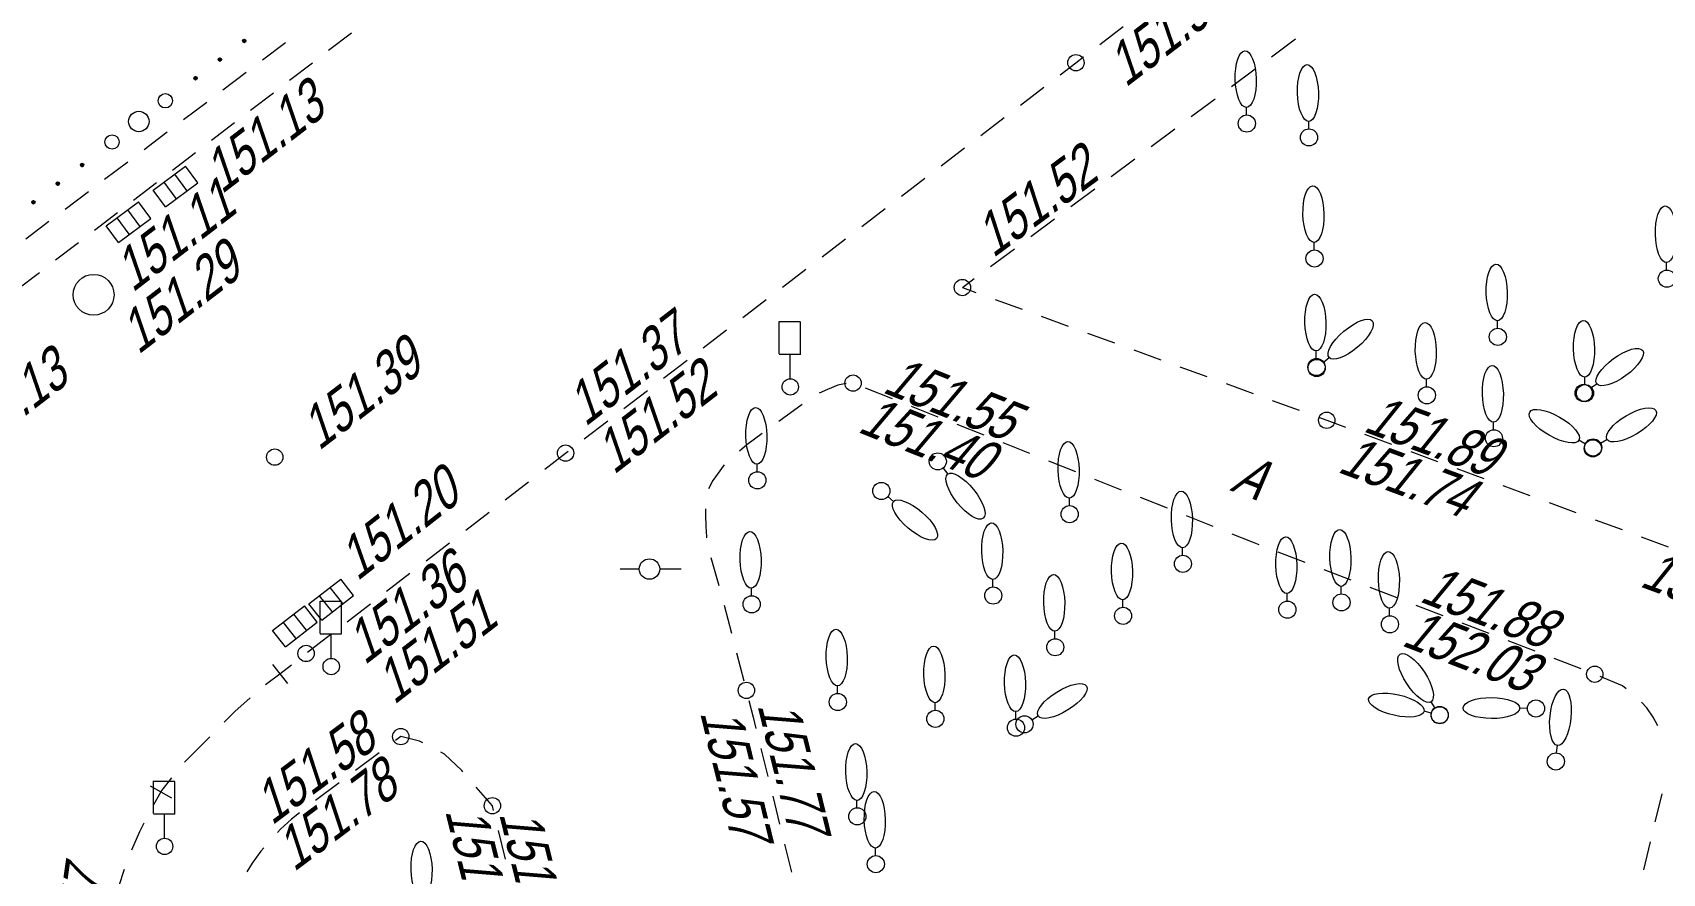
# Model space of a CAD drawing. Header units: metres. Extents: x 382 to 851, y 14083 to 14440.
# Drawn here: x 647.71 to 687.61, y 14270.72 to 14291.31 of the extents above; entities that cross this region are included whole.
import ezdxf
from ezdxf.enums import TextEntityAlignment as Align

# ---------------------------------------------------------------- set-up
doc = ezdxf.new("R2010")
doc.units = ezdxf.units.M
doc.header["$MEASUREMENT"] = 0
for name, color, linetype, lineweight in [('Бортовой камень', 7, 'Continuous', 25), ('Внутреннее заполнение', 7, 'Continuous', 25), ('Горизонтали', 7, 'Continuous', 25), ('Граница улицы', 7, 'Continuous', 25), ('Колодцы', 7, 'Continuous', 25), ('ЛЭП', 7, 'Continuous', 25), ('Отдельно стоящее дерево', 7, 'Continuous', 25), ('Полоса деревьев', 7, 'Continuous', 25), ('Светофоры', 7, 'Continuous', 25), ('Фонтаны', 7, 'Continuous', 25)]:
    doc.layers.add(name, color=color, linetype=linetype, lineweight=lineweight)
doc.styles.add('Style-RUSSIAN_1251 I 0.32289', font='RUSSIAN_1251.shx', dxfattribs={"oblique": 18.5})

# ---------------------------------------------------------------- blocks, each defined once
blk = doc.blocks.new('DEREVO_135')
at = {"layer": 'Отдельно стоящее дерево', "color": 251, "linetype": 'Continuous', "lineweight": 9, "flags": 128}
blk.add_lwpolyline([(-0.007, 0.21), (-0.007, 0.393)], dxfattribs=at)
at = {"layer": 'Отдельно стоящее дерево', "color": 251, "linetype": 'Continuous', "lineweight": 9}
blk.add_arc((0.00004, -0.00027), 0.21, 0, 359.999994, dxfattribs=at)
blk.add_ellipse((-0.02546, 1.08773), major_axis=(-0.0185, 0.695), ratio=0.36982862, dxfattribs=at)
blk = doc.blocks.new('DEREVO_137')
at = {"layer": 'Отдельно стоящее дерево', "color": 251, "linetype": 'Continuous', "lineweight": 9, "flags": 128}
blk.add_lwpolyline([(-0.007, 0.21), (-0.007, 0.393)], dxfattribs=at)
at = {"layer": 'Отдельно стоящее дерево', "color": 251, "linetype": 'Continuous', "lineweight": 9}
blk.add_arc((0, 0), 0.21, 0, 360, dxfattribs=at)
blk.add_ellipse((-0.025, 1.088), major_axis=(-0.019, 0.695), ratio=0.369829, dxfattribs=at)
blk = doc.blocks.new('DEREVO_138')
at = {"layer": 'Отдельно стоящее дерево', "color": 251, "linetype": 'Continuous', "lineweight": 9, "flags": 128}
blk.add_lwpolyline([(-0.007, 0.21), (-0.007, 0.393)], dxfattribs=at)
at = {"layer": 'Отдельно стоящее дерево', "color": 251, "linetype": 'Continuous', "lineweight": 9}
blk.add_arc((0, 0), 0.21, 0, 360, dxfattribs=at)
blk.add_ellipse((-0.026, 1.088), major_axis=(-0.018, 0.695), ratio=0.369829, dxfattribs=at)
blk = doc.blocks.new('DEREVO_139')
at = {"layer": 'Отдельно стоящее дерево', "color": 251, "linetype": 'Continuous', "lineweight": 9, "flags": 128}
blk.add_lwpolyline([(-0.007, 0.21), (-0.007, 0.393)], dxfattribs=at)
at = {"layer": 'Отдельно стоящее дерево', "color": 251, "linetype": 'Continuous', "lineweight": 9}
blk.add_arc((0, 0), 0.21, 0, 360, dxfattribs=at)
blk.add_ellipse((-0.025, 1.088), major_axis=(-0.019, 0.695), ratio=0.369829, dxfattribs=at)
blk = doc.blocks.new('DEREVO_140')
at = {"layer": 'Отдельно стоящее дерево', "color": 251, "linetype": 'Continuous', "lineweight": 9, "flags": 128}
blk.add_lwpolyline([(-0.007, 0.21), (-0.007, 0.393)], dxfattribs=at)
at = {"layer": 'Отдельно стоящее дерево', "color": 251, "linetype": 'Continuous', "lineweight": 9}
blk.add_arc((0, 0), 0.21, 0, 360, dxfattribs=at)
blk.add_ellipse((-0.025, 1.088), major_axis=(-0.019, 0.695), ratio=0.369829, dxfattribs=at)
blk = doc.blocks.new('DEREVO_141')
at = {"layer": 'Отдельно стоящее дерево', "color": 251, "linetype": 'Continuous', "lineweight": 9, "flags": 128}
blk.add_lwpolyline([(-0.007, 0.21), (-0.007, 0.393)], dxfattribs=at)
at = {"layer": 'Отдельно стоящее дерево', "color": 251, "linetype": 'Continuous', "lineweight": 9}
blk.add_arc((0, 0), 0.21, 0, 360, dxfattribs=at)
blk.add_ellipse((-0.026, 1.088), major_axis=(-0.018, 0.695), ratio=0.369829, dxfattribs=at)
blk = doc.blocks.new('DEREVO_142')
at = {"layer": 'Отдельно стоящее дерево', "color": 251, "linetype": 'Continuous', "lineweight": 9, "flags": 128}
blk.add_lwpolyline([(-0.007, 0.21), (-0.007, 0.393)], dxfattribs=at)
at = {"layer": 'Отдельно стоящее дерево', "color": 251, "linetype": 'Continuous', "lineweight": 9}
blk.add_arc((0, 0), 0.21, 0, 360, dxfattribs=at)
blk.add_ellipse((-0.025, 1.088), major_axis=(-0.019, 0.695), ratio=0.369829, dxfattribs=at)
blk = doc.blocks.new('DEREVO_143')
at = {"layer": 'Отдельно стоящее дерево', "color": 251, "linetype": 'Continuous', "lineweight": 9, "flags": 128}
blk.add_lwpolyline([(-0.007, 0.21), (-0.007, 0.393)], dxfattribs=at)
at = {"layer": 'Отдельно стоящее дерево', "color": 251, "linetype": 'Continuous', "lineweight": 9}
blk.add_arc((-0.00029, -0.00002), 0.21, 0, 359.999994, dxfattribs=at)
blk.add_ellipse((-0.02579, 1.08798), major_axis=(-0.0185, 0.695), ratio=0.36982862, dxfattribs=at)
blk = doc.blocks.new('DEREVO_144')
at = {"layer": 'Отдельно стоящее дерево', "color": 251, "linetype": 'Continuous', "lineweight": 9, "flags": 128}
blk.add_lwpolyline([(-0.007, 0.21), (-0.007, 0.393)], dxfattribs=at)
at = {"layer": 'Отдельно стоящее дерево', "color": 251, "linetype": 'Continuous', "lineweight": 9}
blk.add_arc((0.00021, 0.00044), 0.21, 0, 359.999994, dxfattribs=at)
blk.add_ellipse((-0.02529, 1.08844), major_axis=(-0.0185, 0.695), ratio=0.36982862, dxfattribs=at)
blk = doc.blocks.new('DEREVO_145')
at = {"layer": 'Отдельно стоящее дерево', "color": 251, "linetype": 'Continuous', "lineweight": 9, "flags": 128}
blk.add_lwpolyline([(-0.007, 0.21), (-0.007, 0.393)], dxfattribs=at)
at = {"layer": 'Отдельно стоящее дерево', "color": 251, "linetype": 'Continuous', "lineweight": 9}
blk.add_arc((0.00001, 0.00022), 0.21, 0, 359.999994, dxfattribs=at)
blk.add_ellipse((-0.02549, 1.08822), major_axis=(-0.0185, 0.695), ratio=0.36982862, dxfattribs=at)
blk = doc.blocks.new('DEREVO_146')
at = {"layer": 'Отдельно стоящее дерево', "color": 251, "linetype": 'Continuous', "lineweight": 9, "flags": 128}
blk.add_lwpolyline([(-0.007, 0.21), (-0.007, 0.393)], dxfattribs=at)
at = {"layer": 'Отдельно стоящее дерево', "color": 251, "linetype": 'Continuous', "lineweight": 9}
blk.add_arc((-0.00022, 0.00043), 0.21, 0, 359.999994, dxfattribs=at)
blk.add_ellipse((-0.02572, 1.08843), major_axis=(-0.0185, 0.695), ratio=0.36982862, dxfattribs=at)
blk = doc.blocks.new('DEREVO_147')
at = {"layer": 'Отдельно стоящее дерево', "color": 251, "linetype": 'Continuous', "lineweight": 9, "flags": 128}
blk.add_lwpolyline([(-0.007, 0.21), (-0.007, 0.393)], dxfattribs=at)
at = {"layer": 'Отдельно стоящее дерево', "color": 251, "linetype": 'Continuous', "lineweight": 9}
blk.add_arc((0.00024, -0.00019), 0.21, 0, 359.999994, dxfattribs=at)
blk.add_ellipse((-0.02526, 1.08781), major_axis=(-0.0185, 0.695), ratio=0.36982862, dxfattribs=at)
blk = doc.blocks.new('DEREVO_148')
at = {"layer": 'Отдельно стоящее дерево', "color": 251, "linetype": 'Continuous', "lineweight": 9, "flags": 128}
blk.add_lwpolyline([(-0.007, 0.21), (-0.007, 0.393)], dxfattribs=at)
at = {"layer": 'Отдельно стоящее дерево', "color": 251, "linetype": 'Continuous', "lineweight": 9}
blk.add_arc((0.00019, -0.00018), 0.21, 0, 359.999994, dxfattribs=at)
blk.add_ellipse((-0.02531, 1.08782), major_axis=(-0.0185, 0.695), ratio=0.36982862, dxfattribs=at)
blk = doc.blocks.new('DEREVO_149')
at = {"layer": 'Отдельно стоящее дерево', "color": 251, "linetype": 'Continuous', "lineweight": 9, "flags": 128}
blk.add_lwpolyline([(-0.007, 0.21), (-0.007, 0.393)], dxfattribs=at)
at = {"layer": 'Отдельно стоящее дерево', "color": 251, "linetype": 'Continuous', "lineweight": 9}
blk.add_arc((-0.00047, 0.00032), 0.21, 0, 359.999994, dxfattribs=at)
blk.add_ellipse((-0.02597, 1.08832), major_axis=(-0.0185, 0.695), ratio=0.36982862, dxfattribs=at)
blk = doc.blocks.new('DEREVO_150')
at = {"layer": 'Отдельно стоящее дерево', "color": 251, "linetype": 'Continuous', "lineweight": 9, "flags": 128}
blk.add_lwpolyline([(-0.007, 0.21), (-0.007, 0.393)], dxfattribs=at)
at = {"layer": 'Отдельно стоящее дерево', "color": 251, "linetype": 'Continuous', "lineweight": 9}
blk.add_arc((0, 0), 0.21, 0, 360, dxfattribs=at)
blk.add_ellipse((-0.026, 1.088), major_axis=(-0.019, 0.695), ratio=0.369829, dxfattribs=at)
blk = doc.blocks.new('DEREVO_151')
at = {"layer": 'Отдельно стоящее дерево', "color": 251, "linetype": 'Continuous', "lineweight": 9, "flags": 128}
blk.add_lwpolyline([(-0.007, 0.21), (-0.007, 0.393)], dxfattribs=at)
at = {"layer": 'Отдельно стоящее дерево', "color": 251, "linetype": 'Continuous', "lineweight": 9}
blk.add_arc((0, 0), 0.21, 0, 360, dxfattribs=at)
blk.add_ellipse((-0.026, 1.088), major_axis=(-0.019, 0.695), ratio=0.369829, dxfattribs=at)
blk = doc.blocks.new('DEREVO_152')
at = {"layer": 'Отдельно стоящее дерево', "color": 251, "linetype": 'Continuous', "lineweight": 9, "flags": 128}
blk.add_lwpolyline([(-0.007, 0.21), (-0.007, 0.393)], dxfattribs=at)
at = {"layer": 'Отдельно стоящее дерево', "color": 251, "linetype": 'Continuous', "lineweight": 9}
blk.add_arc((0, 0), 0.21, 0, 360, dxfattribs=at)
blk.add_ellipse((-0.026, 1.088), major_axis=(-0.019, 0.695), ratio=0.369829, dxfattribs=at)
blk = doc.blocks.new('DEREVO_153')
at = {"layer": 'Отдельно стоящее дерево', "color": 251, "linetype": 'Continuous', "lineweight": 9, "flags": 128}
blk.add_lwpolyline([(-0.007, 0.21), (-0.007, 0.393)], dxfattribs=at)
at = {"layer": 'Отдельно стоящее дерево', "color": 251, "linetype": 'Continuous', "lineweight": 9}
blk.add_arc((0.00044, -0.00027), 0.21, 0, 359.999994, dxfattribs=at)
blk.add_ellipse((-0.02506, 1.08773), major_axis=(-0.0185, 0.695), ratio=0.36982862, dxfattribs=at)
blk = doc.blocks.new('DEREVO_154')
at = {"layer": 'Отдельно стоящее дерево', "color": 251, "linetype": 'Continuous', "lineweight": 9, "flags": 128}
blk.add_lwpolyline([(-0.007, 0.21), (-0.007, 0.393)], dxfattribs=at)
at = {"layer": 'Отдельно стоящее дерево', "color": 251, "linetype": 'Continuous', "lineweight": 9}
blk.add_arc((0, 0), 0.21, 0, 360, dxfattribs=at)
blk.add_ellipse((-0.026, 1.088), major_axis=(-0.019, 0.695), ratio=0.369829, dxfattribs=at)
blk = doc.blocks.new('DEREVO_155')
at = {"layer": 'Отдельно стоящее дерево', "color": 251, "linetype": 'Continuous', "lineweight": 9, "flags": 128}
blk.add_lwpolyline([(-0.007, 0.21), (-0.007, 0.393)], dxfattribs=at)
at = {"layer": 'Отдельно стоящее дерево', "color": 251, "linetype": 'Continuous', "lineweight": 9}
blk.add_arc((0.00038, -0.00041), 0.21, 0, 359.999994, dxfattribs=at)
blk.add_ellipse((-0.02512, 1.08759), major_axis=(-0.0185, 0.695), ratio=0.36982862, dxfattribs=at)
blk = doc.blocks.new('DEREVO_168')
at = {"layer": 'Отдельно стоящее дерево', "color": 251, "linetype": 'Continuous', "lineweight": 9, "flags": 128}
blk.add_lwpolyline([(-0.007, 0.21), (-0.007, 0.393)], dxfattribs=at)
at = {"layer": 'Отдельно стоящее дерево', "color": 251, "linetype": 'Continuous', "lineweight": 9}
blk.add_arc((-0.00045, -0.00015), 0.21, 0, 359.999994, dxfattribs=at)
blk.add_ellipse((-0.02595, 1.08785), major_axis=(-0.0185, 0.695), ratio=0.36982862, dxfattribs=at)
blk = doc.blocks.new('DEREVO_169')
at = {"layer": 'Отдельно стоящее дерево', "color": 251, "linetype": 'Continuous', "lineweight": 9, "flags": 128}
blk.add_lwpolyline([(-0.007, 0.21), (-0.007, 0.393)], dxfattribs=at)
at = {"layer": 'Отдельно стоящее дерево', "color": 251, "linetype": 'Continuous', "lineweight": 9}
blk.add_arc((0, 0), 0.21, 0, 360, dxfattribs=at)
blk.add_ellipse((-0.025, 1.088), major_axis=(-0.018, 0.695), ratio=0.369829, dxfattribs=at)
blk = doc.blocks.new('DEREVO_170')
at = {"layer": 'Отдельно стоящее дерево', "color": 251, "linetype": 'Continuous', "lineweight": 9, "flags": 128}
blk.add_lwpolyline([(-0.007, 0.21), (-0.007, 0.393)], dxfattribs=at)
at = {"layer": 'Отдельно стоящее дерево', "color": 251, "linetype": 'Continuous', "lineweight": 9}
blk.add_arc((-0.00049, -0.00029), 0.21, 0, 359.999994, dxfattribs=at)
blk.add_ellipse((-0.02599, 1.08771), major_axis=(-0.0185, 0.695), ratio=0.36982862, dxfattribs=at)
blk = doc.blocks.new('DEREVO_171')
at = {"layer": 'Отдельно стоящее дерево', "color": 251, "linetype": 'Continuous', "lineweight": 9, "flags": 128}
blk.add_lwpolyline([(-0.007, 0.21), (-0.007, 0.393)], dxfattribs=at)
at = {"layer": 'Отдельно стоящее дерево', "color": 251, "linetype": 'Continuous', "lineweight": 9}
blk.add_arc((0, 0), 0.21, 0, 360, dxfattribs=at)
blk.add_ellipse((-0.026, 1.088), major_axis=(-0.019, 0.695), ratio=0.369829, dxfattribs=at)
blk = doc.blocks.new('DEREVO_172')
at = {"layer": 'Отдельно стоящее дерево', "color": 251, "linetype": 'Continuous', "lineweight": 9, "flags": 128}
blk.add_lwpolyline([(-0.007, 0.21), (-0.007, 0.393)], dxfattribs=at)
at = {"layer": 'Отдельно стоящее дерево', "color": 251, "linetype": 'Continuous', "lineweight": 9}
blk.add_arc((0, 0), 0.21, 0, 360, dxfattribs=at)
blk.add_ellipse((-0.026, 1.088), major_axis=(-0.018, 0.695), ratio=0.369829, dxfattribs=at)
blk = doc.blocks.new('DEREVO_173')
at = {"layer": 'Отдельно стоящее дерево', "color": 251, "linetype": 'Continuous', "lineweight": 9, "flags": 128}
blk.add_lwpolyline([(-0.007, 0.21), (-0.007, 0.393)], dxfattribs=at)
at = {"layer": 'Отдельно стоящее дерево', "color": 251, "linetype": 'Continuous', "lineweight": 9}
blk.add_arc((0, 0), 0.21, 0, 360, dxfattribs=at)
blk.add_ellipse((-0.026, 1.088), major_axis=(-0.019, 0.695), ratio=0.369829, dxfattribs=at)
blk = doc.blocks.new('DEREVO_174')
at = {"layer": 'Отдельно стоящее дерево', "color": 251, "linetype": 'Continuous', "lineweight": 9, "flags": 128}
blk.add_lwpolyline([(-0.007, 0.21), (-0.007, 0.393)], dxfattribs=at)
at = {"layer": 'Отдельно стоящее дерево', "color": 251, "linetype": 'Continuous', "lineweight": 9}
blk.add_arc((-0.00049, -0.00026), 0.21, 0, 359.999994, dxfattribs=at)
blk.add_ellipse((-0.02599, 1.08774), major_axis=(-0.0185, 0.695), ratio=0.36982862, dxfattribs=at)
blk = doc.blocks.new('DEREVO_175')
at = {"layer": 'Отдельно стоящее дерево', "color": 251, "linetype": 'Continuous', "lineweight": 9, "flags": 128}
blk.add_lwpolyline([(-0.007, 0.21), (-0.007, 0.393)], dxfattribs=at)
at = {"layer": 'Отдельно стоящее дерево', "color": 251, "linetype": 'Continuous', "lineweight": 9}
blk.add_arc((-0.00044, 0.00029), 0.21, 0, 359.999994, dxfattribs=at)
blk.add_ellipse((-0.02594, 1.08829), major_axis=(-0.0185, 0.695), ratio=0.36982862, dxfattribs=at)
blk = doc.blocks.new('PIKET_128')
at = {"layer": 'Горизонтали', "color": 251, "linetype": 'Continuous', "lineweight": 9}
blk.add_arc((0, 0), 0.2, 0, 360, dxfattribs=at)
blk = doc.blocks.new('DEREVO_203')
at = {"layer": 'Отдельно стоящее дерево', "color": 251, "linetype": 'Continuous', "lineweight": 9, "flags": 128}
blk.add_lwpolyline([(-0.007, 0.21), (-0.007, 0.393)], dxfattribs=at)
at = {"layer": 'Отдельно стоящее дерево', "color": 251, "linetype": 'Continuous', "lineweight": 9}
blk.add_arc((0, 0), 0.21, 0, 360, dxfattribs=at)
blk.add_ellipse((-0.026, 1.088), major_axis=(-0.019, 0.695), ratio=0.369829, dxfattribs=at)
blk = doc.blocks.new('DEREVO_204')
at = {"layer": 'Отдельно стоящее дерево', "color": 251, "linetype": 'Continuous', "lineweight": 9, "flags": 128}
blk.add_lwpolyline([(-0.007, 0.21), (-0.007, 0.393)], dxfattribs=at)
at = {"layer": 'Отдельно стоящее дерево', "color": 251, "linetype": 'Continuous', "lineweight": 9}
blk.add_arc((0, 0), 0.21, 0, 360, dxfattribs=at)
blk.add_ellipse((-0.025, 1.088), major_axis=(-0.019, 0.695), ratio=0.369829, dxfattribs=at)
blk = doc.blocks.new('DEREVO_205')
at = {"layer": 'Отдельно стоящее дерево', "color": 251, "linetype": 'Continuous', "lineweight": 9, "flags": 128}
blk.add_lwpolyline([(-0.007, 0.21), (-0.007, 0.393)], dxfattribs=at)
at = {"layer": 'Отдельно стоящее дерево', "color": 251, "linetype": 'Continuous', "lineweight": 9}
blk.add_arc((0, 0), 0.21, 0, 360, dxfattribs=at)
blk.add_ellipse((-0.026, 1.088), major_axis=(-0.019, 0.695), ratio=0.369829, dxfattribs=at)
blk = doc.blocks.new('DEREVO_206')
at = {"layer": 'Отдельно стоящее дерево', "color": 251, "linetype": 'Continuous', "lineweight": 9, "flags": 128}
blk.add_lwpolyline([(-0.007, 0.21), (-0.007, 0.393)], dxfattribs=at)
at = {"layer": 'Отдельно стоящее дерево', "color": 251, "linetype": 'Continuous', "lineweight": 9}
blk.add_arc((0, 0), 0.21, 0, 360, dxfattribs=at)
blk.add_ellipse((-0.026, 1.088), major_axis=(-0.019, 0.695), ratio=0.369829, dxfattribs=at)
blk = doc.blocks.new('DEREVO_207')
at = {"layer": 'Отдельно стоящее дерево', "color": 251, "linetype": 'Continuous', "lineweight": 9, "flags": 128}
blk.add_lwpolyline([(-0.007, 0.21), (-0.007, 0.393)], dxfattribs=at)
at = {"layer": 'Отдельно стоящее дерево', "color": 251, "linetype": 'Continuous', "lineweight": 9}
blk.add_arc((0, 0), 0.21, 0, 359.99999, dxfattribs=at)
blk.add_ellipse((-0.0255, 1.088), major_axis=(-0.0185, 0.695), ratio=0.3698286, dxfattribs=at)
blk = doc.blocks.new('DEREVO_208')
at = {"layer": 'Отдельно стоящее дерево', "color": 251, "linetype": 'Continuous', "lineweight": 9, "flags": 128}
blk.add_lwpolyline([(-0.007, 0.21), (-0.007, 0.393)], dxfattribs=at)
at = {"layer": 'Отдельно стоящее дерево', "color": 251, "linetype": 'Continuous', "lineweight": 9}
blk.add_arc((0, 0), 0.21, 0, 359.99999, dxfattribs=at)
blk.add_ellipse((-0.0255, 1.088), major_axis=(-0.0185, 0.695), ratio=0.3698286, dxfattribs=at)
blk = doc.blocks.new('DEREVO_209')
at = {"layer": 'Отдельно стоящее дерево', "color": 251, "linetype": 'Continuous', "lineweight": 9, "flags": 128}
blk.add_lwpolyline([(-0.007, 0.21), (-0.007, 0.393)], dxfattribs=at)
at = {"layer": 'Отдельно стоящее дерево', "color": 251, "linetype": 'Continuous', "lineweight": 9}
blk.add_arc((0, 0), 0.21, 0, 359.99999, dxfattribs=at)
blk.add_ellipse((-0.0255, 1.088), major_axis=(-0.0185, 0.695), ratio=0.3698286, dxfattribs=at)
blk = doc.blocks.new('SIFON_2')
at = {"layer": 'Фонтаны', "color": 251, "linetype": 'Continuous', "lineweight": 9}
for p, q in [((-0.717, 0.004), (-0.253, 0.004)), ((0.244, 0.004), (0.774, 0.004))]:
    blk.add_line(p, q, dxfattribs=at)
blk.add_arc((0, 0), 0.25, 0, 360, dxfattribs=at)
blk = doc.blocks.new('RESHT1_4')
at = {"layer": 'Фонтаны', "color": 251, "linetype": 'Continuous', "lineweight": 9}
for p, q in [((-0.494, -0.254), (-0.494, 0.254)), ((-0.494, 0.254), (0.495, 0.254)), ((-0.163, -0.245), (-0.163, 0.251)), ((0.166, -0.245), (0.167, 0.251)), ((0.495, -0.254), (0.495, 0.254)), ((-0.494, -0.254), (0.495, -0.254))]:
    blk.add_line(p, q, dxfattribs=at)
blk = doc.blocks.new('RESHT1_5')
at = {"layer": 'Фонтаны', "color": 251, "linetype": 'Continuous', "lineweight": 9}
for p, q in [((-0.494, -0.254), (-0.494, 0.254)), ((-0.494, 0.254), (0.495, 0.254)), ((-0.163, -0.245), (-0.163, 0.251)), ((0.166, -0.245), (0.167, 0.251)), ((0.495, -0.254), (0.495, 0.254)), ((-0.494, -0.254), (0.495, -0.254))]:
    blk.add_line(p, q, dxfattribs=at)
blk = doc.blocks.new('KOLOD_44')
at = {"layer": 'Колодцы', "color": 251, "linetype": 'Continuous', "lineweight": 9}
blk.add_arc((0, 0), 0.5, 0, 360, dxfattribs=at)
blk = doc.blocks.new('RESHT1_7')
at = {"layer": 'Фонтаны', "color": 251, "linetype": 'Continuous', "lineweight": 9}
for p, q in [((-0.494, -0.254), (-0.494, 0.254)), ((-0.494, 0.254), (0.495, 0.254)), ((-0.163, -0.244), (-0.163, 0.251)), ((0.166, -0.245), (0.166, 0.251)), ((0.495, -0.253), (0.495, 0.254)), ((-0.494, -0.254), (0.495, -0.253))]:
    blk.add_line(p, q, dxfattribs=at)
blk = doc.blocks.new('RESHT1_8')
at = {"layer": 'Фонтаны', "color": 251, "linetype": 'Continuous', "lineweight": 9}
for p, q in [((-0.494, -0.254), (-0.494, 0.254)), ((-0.494, 0.254), (0.495, 0.254)), ((-0.163, -0.244), (-0.163, 0.251)), ((0.166, -0.245), (0.166, 0.251)), ((0.495, -0.253), (0.495, 0.254)), ((-0.494, -0.254), (0.495, -0.253))]:
    blk.add_line(p, q, dxfattribs=at)
blk = doc.blocks.new('PIKET_247')
at = {"layer": 'Горизонтали', "color": 251, "linetype": 'Continuous', "lineweight": 9}
blk.add_arc((0, 0), 0.2, 0, 360, dxfattribs=at)
blk = doc.blocks.new('DORZN1_20')
at = {"layer": 'Светофоры', "color": 251, "linetype": 'Continuous', "lineweight": 9}
for p, q in [((-0.27, 0.806), (-0.27, 1.603)), ((-0.27, 1.598), (0.252, 1.598)), ((0.252, 0.792), (0.252, 1.589)), ((-0.27, 0.801), (0.248, 0.801)), ((-0.004, 0.2), (-0.004, 0.801))]:
    blk.add_line(p, q, dxfattribs=at)
blk.add_arc((0, 0), 0.2, 0, 360, dxfattribs=at)
blk = doc.blocks.new('DEREVO_310')
at = {"layer": 'Отдельно стоящее дерево', "color": 251, "linetype": 'Continuous', "lineweight": 9, "flags": 128}
blk.add_lwpolyline([(-0.007, 0.21), (-0.007, 0.393)], dxfattribs=at)
at = {"layer": 'Отдельно стоящее дерево', "color": 251, "linetype": 'Continuous', "lineweight": 9}
blk.add_arc((0, 0), 0.21, 0, 359.99999, dxfattribs=at)
blk.add_ellipse((-0.0255, 1.088), major_axis=(-0.0185, 0.695), ratio=0.3698286, dxfattribs=at)
blk = doc.blocks.new('PIKET_249')
at = {"layer": 'Горизонтали', "color": 251, "linetype": 'Continuous', "lineweight": 9}
blk.add_arc((0, 0), 0.2, 0, 360, dxfattribs=at)
blk = doc.blocks.new('PIKET_250')
at = {"layer": 'Горизонтали', "color": 251, "linetype": 'Continuous', "lineweight": 9}
blk.add_arc((0, 0), 0.2, 0, 360, dxfattribs=at)
blk = doc.blocks.new('DORZN1_21')
at = {"layer": 'Светофоры', "color": 251, "linetype": 'Continuous', "lineweight": 9}
for p, q in [((-0.27, 0.806), (-0.27, 1.603)), ((-0.27, 1.598), (0.252, 1.598)), ((0.252, 0.792), (0.252, 1.589)), ((-0.27, 0.801), (0.248, 0.801)), ((-0.004, 0.2), (-0.004, 0.801))]:
    blk.add_line(p, q, dxfattribs=at)
blk.add_arc((0, 0), 0.2, 0, 360, dxfattribs=at)
blk = doc.blocks.new('DORZN1_35')
at = {"layer": 'Светофоры', "color": 251, "linetype": 'Continuous', "lineweight": 9}
for p, q in [((-0.27, 0.806), (-0.27, 1.603)), ((-0.27, 1.598), (0.252, 1.598)), ((0.252, 0.792), (0.252, 1.589)), ((-0.27, 0.801), (0.248, 0.801)), ((-0.004, 0.2), (-0.004, 0.801))]:
    blk.add_line(p, q, dxfattribs=at)
blk.add_arc((0, 0), 0.2, 0, 360, dxfattribs=at)
blk = doc.blocks.new('msdElementTypeLine_40')
at = {"layer": 'ЛЭП', "color": 251, "linetype": 'Continuous', "lineweight": 9}
for p, q in [((26.538, 17.474), (28.628, 18.846)), ((2.224, 1.506), (0.134, 0.134))]:
    blk.add_line(p, q, dxfattribs=at)
at = {"layer": 'ЛЭП', "color": 251, "linetype": 'Continuous', "lineweight": 9, "flags": 128}
for points in [[(26.882, 17.86), (26.538, 17.474), (27.031, 17.637)], [(1.88, 1.12), (2.224, 1.506), (1.731, 1.343)]]:
    blk.add_lwpolyline(points, dxfattribs=at)
blk = doc.blocks.new('PIKET_361')
at = {"layer": 'Горизонтали', "color": 251, "linetype": 'Continuous', "lineweight": 9}
blk.add_arc((0, 0), 0.2, 0, 360, dxfattribs=at)
blk = doc.blocks.new('PIKET_364')
at = {"layer": 'Горизонтали', "color": 251, "linetype": 'Continuous', "lineweight": 9}
blk.add_arc((0, 0), 0.2, 0, 360, dxfattribs=at)
blk = doc.blocks.new('PIKET_368')
at = {"layer": 'Горизонтали', "color": 251, "linetype": 'Continuous', "lineweight": 9}
blk.add_arc((0, 0), 0.2, 0, 360, dxfattribs=at)
blk = doc.blocks.new('PIKET_379')
at = {"layer": 'Горизонтали', "color": 251, "linetype": 'Continuous', "lineweight": 9}
blk.add_arc((0, 0), 0.2, 0, 360, dxfattribs=at)
blk = doc.blocks.new('PIKET_382')
at = {"layer": 'Горизонтали', "color": 251, "linetype": 'Continuous', "lineweight": 9}
blk.add_arc((0, 0), 0.2, 0, 360, dxfattribs=at)
blk = doc.blocks.new('PIKET_385')
at = {"layer": 'Горизонтали', "color": 251, "linetype": 'Continuous', "lineweight": 9}
blk.add_arc((0, 0), 0.2, 0, 360, dxfattribs=at)
blk = doc.blocks.new('PIKET_386')
at = {"layer": 'Горизонтали', "color": 251, "linetype": 'Continuous', "lineweight": 9}
blk.add_arc((0, 0), 0.2, 0, 360, dxfattribs=at)
blk = doc.blocks.new('msdElementTypeLineString_95')
at = {"layer": 'Граница улицы', "color": 251, "linetype": 'Continuous', "lineweight": 9}
for p, q in [((2.563, 2.632), (2.916, 2.889)), ((0, 0), (0.269, 0.344))]:
    blk.add_line(p, q, dxfattribs=at)
at = {"layer": 'Граница улицы', "color": 251, "linetype": 'Continuous', "lineweight": 9, "flags": 128}
for points in [[(1.551, 1.706), (1.814, 1.973), (2.187, 2.303)], [(0.583, 0.732), (1.093, 1.242), (1.2, 1.35)]]:
    blk.add_lwpolyline(points, dxfattribs=at)
blk = doc.blocks.new('msdElementTypeLineString_98')
at = {"layer": 'Полоса деревьев', "color": 251, "linetype": 'Continuous', "lineweight": 9}
for p, q in [((6.861, 5.334), (6.917, 5.377)), ((6.862, 5.347), (6.905, 5.38)), ((6.862, 5.34), (6.911, 5.378)), ((6.863, 5.329), (6.922, 5.374)), ((6.865, 5.356), (6.895, 5.379)), ((6.865, 5.324), (6.925, 5.37)), ((6.867, 5.32), (6.929, 5.367)), ((6.87, 5.366), (6.877, 5.371)), ((6.87, 5.315), (6.933, 5.364)), ((6.873, 5.312), (6.935, 5.359)), ((6.877, 5.308), (6.937, 5.354)), ((6.882, 5.306), (6.939, 5.349)), ((6.887, 5.303), (6.94, 5.344)), ((6.894, 5.302), (6.94, 5.337)), ((6.9, 5.3), (6.939, 5.331)), ((6.911, 5.303), (6.935, 5.321)), ((6.266, 4.891), (6.309, 4.924)), ((6.266, 4.885), (6.315, 4.922)), ((6.266, 4.878), (6.321, 4.921)), ((6.267, 4.873), (6.326, 4.918)), ((6.269, 4.9), (6.3, 4.923)), ((6.27, 4.868), (6.33, 4.915)), ((6.272, 4.864), (6.334, 4.911)), ((6.274, 4.91), (6.281, 4.915)), ((6.274, 4.859), (6.338, 4.908)), ((6.278, 4.856), (6.34, 4.903)), ((6.282, 4.853), (6.341, 4.898)), ((6.286, 4.85), (6.343, 4.894)), ((6.292, 4.848), (6.344, 4.888)), ((6.298, 4.846), (6.344, 4.881)), ((6.304, 4.845), (6.344, 4.875)), ((6.315, 4.847), (6.339, 4.865)), ((5.67, 4.429), (5.72, 4.466)), ((5.67, 4.422), (5.726, 4.465)), ((5.671, 4.435), (5.713, 4.468)), ((5.672, 4.417), (5.73, 4.462)), ((5.674, 4.444), (5.704, 4.467)), ((5.674, 4.413), (5.734, 4.459)), ((5.676, 4.408), (5.738, 4.455)), ((5.678, 4.403), (5.742, 4.452)), ((5.679, 4.454), (5.686, 4.46)), ((5.682, 4.4), (5.744, 4.447)), ((5.686, 4.397), (5.746, 4.442)), ((5.691, 4.394), (5.748, 4.438)), ((5.696, 4.392), (5.749, 4.432)), ((5.702, 4.39), (5.748, 4.426)), ((5.709, 4.389), (5.748, 4.419)), ((5.72, 4.391), (5.743, 4.409)), ((2.891, 2.308), (2.934, 2.341)), ((2.891, 2.302), (2.94, 2.339)), ((2.891, 2.295), (2.946, 2.338)), ((2.892, 2.29), (2.951, 2.335)), ((2.894, 2.317), (2.925, 2.34)), ((2.895, 2.285), (2.955, 2.332)), ((2.897, 2.281), (2.959, 2.328)), ((2.899, 2.327), (2.907, 2.332)), ((2.899, 2.276), (2.963, 2.325)), ((2.903, 2.273), (2.965, 2.32)), ((2.907, 2.269), (2.966, 2.315)), ((2.911, 2.267), (2.969, 2.31)), ((2.917, 2.265), (2.969, 2.305)), ((2.923, 2.263), (2.969, 2.298)), ((2.929, 2.262), (2.969, 2.292)), ((2.94, 2.264), (2.964, 2.282)), ((2.295, 1.846), (2.345, 1.883)), ((2.295, 1.839), (2.351, 1.882)), ((2.296, 1.852), (2.338, 1.885)), ((2.297, 1.834), (2.356, 1.879)), ((2.299, 1.861), (2.329, 1.884)), ((2.299, 1.83), (2.359, 1.876)), ((2.301, 1.825), (2.363, 1.872)), ((2.303, 1.82), (2.367, 1.869)), ((2.304, 1.871), (2.311, 1.876)), ((2.307, 1.817), (2.369, 1.864)), ((2.311, 1.814), (2.371, 1.859)), ((2.316, 1.811), (2.373, 1.855)), ((2.321, 1.809), (2.374, 1.849)), ((2.327, 1.807), (2.373, 1.842)), ((2.334, 1.806), (2.373, 1.836)), ((2.345, 1.808), (2.368, 1.826)), ((1.7, 1.396), (1.743, 1.429)), ((1.7, 1.39), (1.749, 1.428)), ((1.7, 1.383), (1.755, 1.426)), ((1.701, 1.378), (1.76, 1.423)), ((1.703, 1.405), (1.733, 1.428)), ((1.703, 1.374), (1.764, 1.42)), ((1.706, 1.369), (1.768, 1.417)), ((1.708, 1.365), (1.771, 1.413)), ((1.712, 1.361), (1.774, 1.409)), ((1.716, 1.358), (1.775, 1.403)), ((1.72, 1.355), (1.777, 1.399)), ((1.726, 1.353), (1.778, 1.393)), ((1.732, 1.351), (1.778, 1.387)), ((1.738, 1.35), (1.778, 1.38)), ((1.749, 1.352), (1.773, 1.37))]:
    blk.add_line(p, q, dxfattribs=at)
for centre, radius in [((6.901, 5.34), 0.04), ((6.305, 4.884), 0.04), ((5.71, 4.429), 0.04), ((4.97, 3.873), 0.175), ((4.32, 3.365), 0.25), ((3.665, 2.864), 0.175), ((2.93, 2.301), 0.04), ((2.335, 1.845), 0.04), ((1.739, 1.39), 0.04)]:
    blk.add_circle(centre, radius, dxfattribs=at)
blk = doc.blocks.new('msdElementTypeLineString_101')
at = {"layer": 'Бортовой камень', "color": 251, "linetype": 'Continuous', "lineweight": 9}
for p, q in [((4.58, 32.342), (3.923, 32.604)), ((2.371, 32.2), (1.799, 31.784)), ((5.702, 31.895), (5.044, 32.157)), ((6.823, 31.448), (6.166, 31.71)), ((7.945, 31.001), (7.288, 31.263)), ((9.067, 30.554), (8.41, 30.816)), ((10.188, 30.107), (9.531, 30.369)), ((11.31, 29.66), (10.653, 29.922)), ((12.432, 29.213), (11.775, 29.475)), ((0.136, 28.452), (0.334, 27.773)), ((14.681, 28.333), (14.021, 28.588)), ((15.807, 27.899), (15.147, 28.153)), ((16.934, 27.464), (16.274, 27.719)), ((0.464, 27.29), (0.641, 26.605)), ((18.06, 27.029), (17.4, 27.284)), ((19.187, 26.595), (18.527, 26.849)), ((20.313, 26.16), (19.653, 26.415)), ((0.766, 26.121), (0.943, 25.436)), ((21.44, 25.725), (20.78, 25.98)), ((1.357, 23.78), (1.528, 23.093)), ((1.648, 22.608), (1.819, 21.921)), ((1.94, 21.436), (2.11, 20.75)), ((22.972, 20.807), (23.137, 21.495))]:
    blk.add_line(p, q, dxfattribs=at)
at = {"layer": 'Бортовой камень', "color": 251, "linetype": 'Continuous', "lineweight": 9, "flags": 128}
for points in [[(3.447, 32.72), (3.245, 32.673), (2.987, 32.573), (2.784, 32.479)], [(1.394, 31.49), (1.012, 31.213), (0.835, 31.059)], [(0.464, 30.725), (0.183, 30.345), (0.078, 30.134)], [(0.005, 29.646), (0, 29.494), (0.008, 29.22), (0.03, 28.963), (0.032, 28.946), (0.033, 28.94)], [(13.554, 28.768), (13.394, 28.83), (12.896, 29.028)], [(22.544, 25.243), (22.447, 25.311), (21.905, 25.541)], [(1.066, 24.952), (1.167, 24.544), (1.236, 24.265)], [(23.314, 24.332), (23.2, 24.548), (23.043, 24.776), (22.919, 24.915)], [(23.253, 21.982), (23.385, 22.532), (23.421, 22.669)]]:
    blk.add_lwpolyline(points, dxfattribs=at)
blk = doc.blocks.new('msdElementTypeLineString_106')
at = {"layer": 'Граница улицы', "color": 251, "linetype": 'Continuous', "lineweight": 9}
for p, q in [((7.569, 5.653), (8.151, 6.087)), ((6.587, 4.919), (7.169, 5.354)), ((5.604, 4.185), (6.186, 4.62)), ((4.622, 3.452), (5.204, 3.886)), ((3.639, 2.718), (4.221, 3.152)), ((2.657, 1.984), (3.238, 2.419)), ((1.674, 1.25), (2.256, 1.685)), ((0.692, 0.516), (1.273, 0.951)), ((0, 0), (0.291, 0.217))]:
    blk.add_line(p, q, dxfattribs=at)
blk = doc.blocks.new('msdElementTypeLineString_110')
at = {"layer": 'Бортовой камень', "color": 251, "linetype": 'Continuous', "lineweight": 9}
for p, q in [((36.228, 18.91), (35.67, 18.481)), ((35.273, 18.176), (34.715, 17.747)), ((34.319, 17.442), (33.761, 17.013)), ((33.364, 16.709), (32.806, 16.28)), ((32.41, 15.975), (31.852, 15.546)), ((31.455, 15.241), (30.897, 14.812)), ((30.501, 14.508), (29.943, 14.079)), ((29.546, 13.774), (28.988, 13.345)), ((28.592, 13.04), (28.034, 12.611))]:
    blk.add_line(p, q, dxfattribs=at)
blk = doc.blocks.new('msdElementTypeLineString_111')
at = {"layer": 'Бортовой камень', "color": 251, "linetype": 'Continuous', "lineweight": 9}
for p, q in [((7.043, 5.326), (6.476, 4.897)), ((6.077, 4.596), (5.51, 4.167)), ((5.111, 3.865), (4.545, 3.437)), ((4.146, 3.135), (3.579, 2.707)), ((3.18, 2.405), (2.613, 1.976)), ((2.215, 1.675), (1.648, 1.246)), ((1.249, 0.945), (0.682, 0.516))]:
    blk.add_line(p, q, dxfattribs=at)
blk = doc.blocks.new('msdElementTypeLineString_113')
at = {"layer": 'Бортовой камень', "color": 251, "linetype": 'Continuous', "lineweight": 9}
for p, q in [((0, 7.775), (0.331, 7.654)), ((0.8, 7.483), (1.461, 7.242)), ((1.931, 7.071), (2.592, 6.83)), ((3.062, 6.659), (3.723, 6.418)), ((4.193, 6.246), (4.854, 6.005)), ((5.324, 5.834), (5.985, 5.593)), ((6.454, 5.422), (7.116, 5.181)), ((7.585, 5.009), (8.246, 4.768)), ((9.845, 4.18), (10.505, 3.935)), ((10.974, 3.762), (11.634, 3.517)), ((12.103, 3.344), (12.762, 3.099)), ((13.231, 2.925), (13.891, 2.681)), ((14.36, 2.507), (15.02, 2.263)), ((15.489, 2.089), (16.148, 1.845)), ((16.617, 1.671), (17.277, 1.427))]:
    blk.add_line(p, q, dxfattribs=at)
at = {"layer": 'Бортовой камень', "color": 251, "linetype": 'Continuous', "lineweight": 9, "flags": 128}
blk.add_lwpolyline([(8.716, 4.597), (8.919, 4.523), (9.376, 4.354)], dxfattribs=at)
blk = doc.blocks.new('msdElementTypeLineString_117')
at = {"layer": 'Бортовой камень', "color": 251, "linetype": 'Continuous', "lineweight": 9}
for p, q in [((20.067, 15.416), (20.641, 15.855)), ((18.127, 13.93), (18.7, 14.369)), ((17.156, 13.187), (17.729, 13.626)), ((16.185, 12.444), (16.759, 12.883)), ((15.215, 11.701), (15.788, 12.14)), ((14.244, 10.959), (14.818, 11.398)), ((13.273, 10.216), (13.847, 10.655)), ((12.303, 9.473), (12.876, 9.912)), ((11.332, 8.73), (11.906, 9.169)), ((10.362, 7.988), (10.935, 8.427)), ((9.391, 7.245), (9.965, 7.684)), ((8.42, 6.502), (8.994, 6.941)), ((7.45, 5.759), (8.023, 6.198)), ((5.514, 4.267), (6.085, 4.709)), ((4.547, 3.52), (5.118, 3.961)), ((3.58, 2.772), (4.151, 3.214)), ((2.612, 2.025), (3.184, 2.467)), ((1.645, 1.278), (2.217, 1.719)), ((0.678, 0.531), (1.25, 0.972)), ((0, 0), (0.284, 0.223))]:
    blk.add_line(p, q, dxfattribs=at)
at = {"layer": 'Бортовой камень', "color": 251, "linetype": 'Continuous', "lineweight": 9, "flags": 128}
for points in [[(19.097, 14.672), (19.486, 14.97), (19.671, 15.111)], [(6.481, 5.014), (6.992, 5.409), (7.053, 5.455)]]:
    blk.add_lwpolyline(points, dxfattribs=at)
blk = doc.blocks.new('msdElementTypeLineString_122')
at = {"layer": 'Бортовой камень', "color": 251, "linetype": 'Continuous', "lineweight": 9}
for p, q in [((5.45, 23.673), (4.872, 23.24)), ((4.472, 22.94), (3.893, 22.506)), ((8.539, 21.069), (8.367, 21.772))]:
    blk.add_line(p, q, dxfattribs=at)
at = {"layer": 'Бортовой камень', "color": 251, "linetype": 'Continuous', "lineweight": 9, "flags": 128}
for points in [[(6.517, 23.914), (6.435, 23.957), (5.978, 24.069), (5.85, 23.973)], [(7.496, 23.205), (7.47, 23.236), (7.05, 23.642), (6.962, 23.687)], [(8.248, 22.257), (8.219, 22.376), (7.824, 22.829)], [(3.495, 22.204), (3.3, 22.048), (3.037, 21.806), (2.957, 21.722)], [(2.625, 21.349), (2.555, 21.265), (2.34, 20.968), (2.209, 20.759)]]:
    blk.add_lwpolyline(points, dxfattribs=at)
blk = doc.blocks.new('msdElementTypeLineString_123')
at = {"layer": 'Бортовой камень', "color": 251, "linetype": 'Continuous', "lineweight": 9}
blk.add_line((1.51, 22.714), (1.329, 22.395), dxfattribs=at)
at = {"layer": 'Бортовой камень', "color": 251, "linetype": 'Continuous', "lineweight": 9, "flags": 128}
for points in [[(1.097, 21.952), (0.99, 21.737), (0.794, 21.285)], [(0.616, 20.818), (0.569, 20.693), (0.4, 20.152), (0.392, 20.12)]]:
    blk.add_lwpolyline(points, dxfattribs=at)

msp = doc.modelspace()

# ---------------------------------------------------------------- linework, layer by layer
at = {"layer": 'Внутреннее заполнение', "color": 251, "linetype": 'Continuous', "lineweight": 9, "flags": 128}
for points in [[(653.582, 14275.839), (653.767, 14275.603), (653.952, 14275.367)], [(650.59, 14272.862), (650.851, 14272.714), (651.112, 14272.566)]]:
    msp.add_lwpolyline(points, dxfattribs=at)

# ---------------------------------------------------------------- block references
at = {"layer": 'Бортовой камень', "color": 251, "linetype": 'Continuous', "lineweight": 9}
for name, p in [('msdElementTypeLineString_111', (646.863, 14285.736)), ('msdElementTypeLineString_110', (619.288, 14272.389)), ('msdElementTypeLineString_113', (670.473, 14277.293)), ('msdElementTypeLineString_117', (653.767, 14275.603)), ('msdElementTypeLineString_101', (664.181, 14250)), ('msdElementTypeLineString_122', (650.748, 14250)), ('msdElementTypeLineString_123', (649.341, 14250))]:
    msp.add_blockref(name, p, dxfattribs=at)
at = {"layer": 'Горизонтали', "color": 251, "linetype": 'Continuous', "lineweight": 9}
for name, p in [('PIKET_368', (673.253, 14290.573)), ('PIKET_364', (670.473, 14285.068)), ('PIKET_382', (667.797, 14282.726)), ('PIKET_361', (679.392, 14281.816)), ('PIKET_247', (653.641, 14280.913)), ('PIKET_386', (660.759, 14281.012)), ('PIKET_385', (654.408, 14276.105)), ('PIKET_379', (685.953, 14275.597)), ('PIKET_128', (665.185, 14275.201)), ('PIKET_250', (656.726, 14274.069)), ('PIKET_249', (658.967, 14272.376))]:
    msp.add_blockref(name, p, dxfattribs=at)
at = {"layer": 'Граница улицы', "color": 251, "linetype": 'Continuous', "lineweight": 9}
for name, p in [('msdElementTypeLineString_106', (670.473, 14285.068)), ('msdElementTypeLineString_95', (650.851, 14272.714))]:
    msp.add_blockref(name, p, dxfattribs=at)
at = {"layer": 'Колодцы', "color": 251, "linetype": 'Continuous', "lineweight": 9}
msp.add_blockref('KOLOD_44', (649.206, 14284.889), dxfattribs=at)
at = {"layer": 'ЛЭП', "color": 251, "linetype": 'Continuous', "lineweight": 9}
msp.add_blockref('msdElementTypeLine_40', (633.274, 14278.437), dxfattribs=at)
at = {"layer": 'Отдельно стоящее дерево', "color": 251, "linetype": 'Continuous', "lineweight": 9}
for name, p in [('DEREVO_209', (677.434, 14289.083)), ('DEREVO_208', (678.957, 14288.744)), ('DEREVO_207', (679.092, 14285.778)), ('DEREVO_168', (687.719, 14285.285)), ('DEREVO_174', (683.579, 14283.859)), ('DEREVO_155', (679.139, 14283.121)), ('DEREVO_175', (681.843, 14282.428)), ('DEREVO_170', (685.715, 14282.48)), ('DEREVO_173', (683.484, 14281.376)), ('DEREVO_206', (665.455, 14280.346)), ('DEREVO_150', (673.098, 14279.516)), ('DEREVO_148', (675.871, 14278.301)), ('DEREVO_203', (665.315, 14277.31)), ('DEREVO_149', (671.229, 14277.523)), ('DEREVO_153', (679.752, 14277.356)), ('DEREVO_147', (674.406, 14277.027)), ('DEREVO_146', (678.429, 14277.179)), ('DEREVO_144', (680.938, 14276.819)), ('DEREVO_145', (672.746, 14276.257)), ('DEREVO_143', (667.423, 14274.916)), ('DEREVO_142', (669.812, 14274.505)), ('DEREVO_140', (671.786, 14274.287)), ('DEREVO_137', (667.9, 14272.115)), ('DEREVO_135', (668.354, 14270.945)), ('DEREVO_310', (657.259, 14269.728))]:
    msp.add_blockref(name, p, dxfattribs=at)
for name, p, rotation in [('DEREVO_154', (679.146, 14283.098), 308.8493977489457), ('DEREVO_169', (685.68, 14282.483), 304.4859462549087), ('DEREVO_172', (685.905, 14281.128), 58.65248029031148), ('DEREVO_171', (685.912, 14281.151), 299.1245729125833), ('DEREVO_204', (669.87, 14280.809), 217.2195400667638), ('DEREVO_205', (668.49, 14280.085), 227.7141248322307), ('DEREVO_152', (682.158, 14274.592), 31.50770941351944), ('DEREVO_141', (671.993, 14274.371), 300.206600163319), ('DEREVO_151', (682.157, 14274.6), 75.7812974978572), ('DEREVO_139', (684.513, 14274.758), 88.13060241699075), ('DEREVO_138', (685, 14273.461), 352.6431345593995)]:
    msp.add_blockref(name, p, dxfattribs=dict(at, rotation=rotation))
at = {"layer": 'Полоса деревьев', "color": 251, "linetype": 'Continuous', "lineweight": 9}
msp.add_blockref('msdElementTypeLineString_98', (645.993, 14285.768), dxfattribs=at)
at = {"layer": 'Светофоры', "color": 251, "linetype": 'Continuous', "lineweight": 9}
for name, p in [('DORZN1_35', (666.261, 14282.634)), ('DORZN1_21', (655.022, 14275.786)), ('DORZN1_20', (650.945, 14271.38))]:
    msp.add_blockref(name, p, dxfattribs=at)
at = {"layer": 'Фонтаны', "color": 251, "linetype": 'Continuous', "lineweight": 9}
for name, p, rotation in [('RESHT1_4', (651.211, 14287.544), 36.41830029420321), ('RESHT1_5', (650.06, 14286.671), 36.39578102953369), ('RESHT1_7', (655.022, 14277.423), 38.00031587746975), ('RESHT1_8', (654.134, 14276.77), 38.00031587746975)]:
    msp.add_blockref(name, p, dxfattribs=dict(at, rotation=rotation))
msp.add_blockref('SIFON_2', (662.813, 14278.173), dxfattribs=at)

# ---------------------------------------------------------------- texts
at = {"layer": 'Горизонтали', "color": 251, "linetype": 'Continuous', "lineweight": 9, "style": 'Style-RUSSIAN_1251 I 0.32289', "oblique": 18.5}
for s, rotation, width, p in [('151.59', 37.4702, 0.8, (674.467, 14289.954)), ('151.52', 36.6845, 0.8, (671.222, 14285.776)), ('151.37', 37.6909, 0.8, (661.24, 14281.644)), ('151.39', 37.5401, 0.799996, (654.721, 14281.056)), ('151.13', 37.5477, 0.8, (646.058, 14280.782)), ('151.52', 37.6909, 0.8, (661.938, 14280.469)), ('151.55', 338.2754, 0.8, (668.485, 14282.51)), ('151.40', 338.2754, 0.8, (667.878, 14281.54)), ('151.89', 339.672, 0.8, (680.255, 14281.555)), ('151.74', 339.672, 0.8, (679.626, 14280.557)), ('151.36', 37.6909, 0.8, (655.84, 14275.806)), ('151.95', 339.672, 0.8, (687.023, 14277.757)), ('151.88', 338.8988, 0.8, (681.632, 14277.388)), ('151.51', 37.6909, 0.8, (656.56, 14274.834)), ('152.03', 338.8988, 0.8, (681.193, 14276.311)), ('151.77', 283.8607, 0.799996, (665.452, 14274.842)), ('151.78', 36.8458, 0.799996, (654.109, 14270.744)), ('151.86', 283.7476, 0.799996, (657.808, 14272.254)), ('151.57', 81.9241, 0.8, (649.027, 14267.444))]:
    msp.add_text(s, height=1, rotation=rotation, dxfattribs=dict(at, width=width)).set_placement(p)
at = {"layer": 'Горизонтали', "color": 251, "linetype": 'Continuous', "lineweight": 9, "style": 'Style-RUSSIAN_1251 I 0.32289', "oblique": 18.5, "width": 0.799996}
for s, rotation, p in [('151.58', 36.8458, (652.969, 14272.681)), ('151.57', 283.8607, (665.018, 14274.899)), ('151.66', 283.7476, (660.1, 14272.421))]:
    msp.add_text(s, height=1, rotation=rotation, dxfattribs=at).set_placement(p, align=Align.TOP_LEFT)
at = {"layer": 'Граница улицы', "color": 251, "linetype": 'Continuous', "lineweight": 9, "style": 'Style-RUSSIAN_1251 I 0.32289', "oblique": 18.5, "width": 0.799996}
msp.add_text('А', height=1, rotation=339.0974, dxfattribs=at).set_placement((677.003, 14280.107))
at = {"layer": 'Колодцы', "color": 251, "linetype": 'Continuous', "lineweight": 9, "style": 'Style-RUSSIAN_1251 I 0.32289', "oblique": 18.5, "width": 0.799996}
msp.add_text('151.29', height=1, rotation=37.5401, dxfattribs=at).set_placement((650.298, 14283.41))
at = {"layer": 'Фонтаны', "color": 251, "linetype": 'Continuous', "lineweight": 9, "style": 'Style-RUSSIAN_1251 I 0.32289', "oblique": 18.5, "width": 0.799996}
for s, rotation, p in [('151.13', 37.5401, (652.341, 14287.34)), ('151.11', 37.5401, (650.157, 14284.93)), ('151.20', 38.0004, (655.659, 14277.862))]:
    msp.add_text(s, height=1, rotation=rotation, dxfattribs=at).set_placement(p)

doc.saveas('drawing.dxf')
